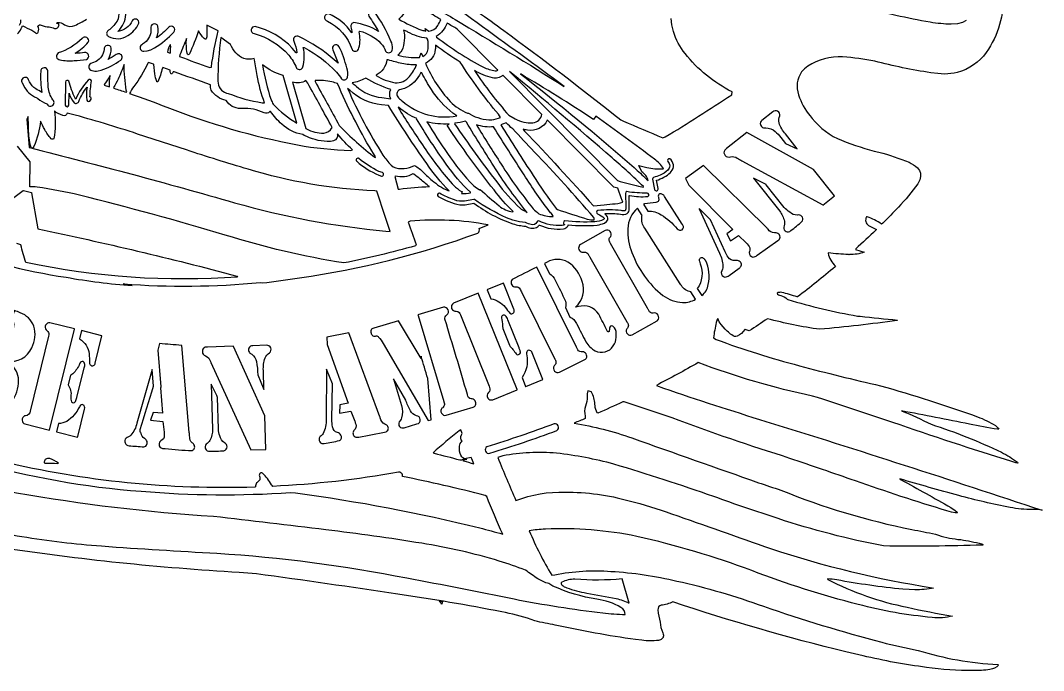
# Model space of a CAD drawing. Extents: x 1.2 to 67.4, y 0.4 to 30.3.
# Drawn here: x 49.58 to 67.42, y 0.87 to 12.2 of the extents above; entities that cross this region are included whole.
import ezdxf

# ---------------------------------------------------------------- set-up
doc = ezdxf.new("R2010")
doc.units = 0
doc.linetypes.add('0', pattern=[0])
doc.layers.add('1', color=7, linetype='0')

msp = doc.modelspace()

# ---------------------------------------------------------------- linework, layer by layer
at = {"layer": '1'}
for points in [[(56.020615, 13.267887, 0.143339), (56.31834, 12.707104), (56.344276, 12.68396), (56.383636, 12.679565), (56.380417, 12.655045, 0.041734), (56.478691, 12.593643, -0.024668), (57.160931, 12.218569, -0.006126), (59.064205, 11.0496, 0.001651)], [(56.637794, 12.373962, -0.003372), (56.352249, 12.522232, -0.10381), (56.228996, 12.271545), (56.204536, 12.246368), (56.177414, 12.223969, 0.038852), (56.583439, 12.032459, 0.03287), (56.651047, 12.018066), (56.641571, 12.062698), (56.701401, 12.016312, 0.245409), (56.857323, 12.113464, 0.057793), (56.912727, 12.219087, 0.006558)], [(51.288139, 12.011154), (51.287243, 12.014923, 0.185961), (51.422668, 12.305395, 0.056431), (51.416145, 12.345322), (51.296745, 12.315536, -0.200791), (51.241928, 12.156141, -0.080468), (51.101162, 12.016617, 0.459782), (51.11673, 11.923004, 0.274238), (51.45533, 11.939084, 0.160563), (51.647987, 12.15239, 0.858096), (51.531425, 12.193405, -0.241081)], [(55.363014, 11.993042), (55.362328, 11.986908, 0.137904), (54.959854, 12.31697, 0.99712), (54.934273, 12.192673, -0.202126), (55.363758, 11.698425, 0.607392), (55.47509, 11.700516), (55.485519, 11.723083, 0.115784), (55.488358, 12.003128), (55.500519, 12.016693, -0.134606), (55.86879, 11.803158, -0.087209), (55.950195, 11.665496, 0.748785), (56.066971, 11.705002, 0.125513), (56.043114, 11.842743, 0.052659), (55.75563, 12.354614, 0.908862), (55.657806, 12.277679, -0.02264), (55.825401, 12.008102, 0.110417), (55.39827, 12.165284, 0.452101), (55.34404, 12.088669, -0.01811)], [(52.260399, 12.000015, 0.924084), (52.169304, 12.085068, -0.042964), (51.957935, 11.896393, 0.146175), (51.97858, 12.102036, 0.994827), (51.85989, 12.057693, -0.247557), (51.746288, 11.813896, 0.004054), (51.682087, 11.763634, 0.615545), (51.732361, 11.663986), (51.793751, 11.671616), (51.857563, 11.692566), (51.922096, 11.723923, 0.069527)], [(57.904839, 11.338593), (57.899818, 11.344055), (57.203537, 12.046768), (57.196823, 12.052139, 0.001989), (57.022095, 12.155365, -0.166355), (56.832016, 11.925003), (56.835419, 11.913376, 0.045118), (57.653103, 11.389124, 0.07195), (57.861202, 11.322524, 0.182781), (57.90361, 11.334892)], [(52.364861, 11.603226), (52.358154, 11.573071, 0.002938), (52.882866, 11.380646), (52.911961, 11.386581, -0.026166), (53.029373, 12.020325), (52.835117, 12.117249), (52.835117, 11.952179, -0.136952), (52.823086, 11.881653), (52.813339, 11.876526), (52.801563, 11.878662), (52.788292, 11.88678, -0.063957), (52.688675, 12.018677, -0.030134), (52.529869, 11.621628), (52.516937, 11.606186), (52.506256, 11.603531), (52.49762, 11.611786), (52.490822, 11.629089, -0.062018), (52.478348, 11.890382, -0.001409)], [(54.437752, 11.920625, 0.744521), (54.348537, 11.839737, -0.063385), (54.401917, 11.63681), (54.387955, 11.63858), (54.322289, 11.719223, 0.145253), (53.674702, 12.095977, 0.944799), (53.65596, 11.972504, -0.150425), (54.259804, 11.598962, -0.070099), (54.39571, 11.372313, 0.638107), (54.507294, 11.393509, 0.128923), (54.512718, 11.729843), (54.531181, 11.730453, -0.08162), (55.094639, 11.299346, -0.032874), (55.180405, 11.18364, 0.580901), (55.284943, 11.213058, 0.106641), (55.274277, 11.373886, 0.0501), (55.136223, 11.75064, 0.891083), (55.027626, 11.69043, -0.026013), (55.121254, 11.45462), (55.055176, 11.517273, 0.065126)], [(56.160255, 11.599319, 0.095289), (56.540947, 11.557648), (56.571411, 11.635117), (56.595528, 11.573853), (56.596603, 11.57274, 0.299555), (56.689342, 11.705218, 0.093425), (56.680702, 11.877487), (56.668381, 11.891785, -0.104422), (56.338055, 11.999996, -0.006526), (56.28112, 12.029266), (56.26207, 12.032349, -0.165408), (56.230797, 11.679426, -0.100513)], [(50.543987, 11.627777), (50.53994, 11.634109, 0.084), (50.76733, 11.823167, 0.938925), (50.658604, 11.886307, -0.120793), (50.242901, 11.634796, 0.733683), (50.270626, 11.516617, 0.073824), (50.521183, 11.501495, 0.0339), (50.734459, 11.522458, 0.88566), (50.703339, 11.642609, -0.017236)], [(52.194756, 11.634186), (52.197186, 11.64093, 0.033578), (52.202381, 11.775894), (52.198746, 11.782135), (52.193039, 11.778015, 0.06836), (52.147167, 11.652069)], [(53.711494, 11.243394, -0.009994), (53.664421, 11.512895), (53.655895, 11.537856, -0.314911), (53.336884, 11.640028, -0.076875), (53.24297, 11.785156), (53.079098, 11.906052, 0.03928), (53.026672, 11.146317), (53.030746, 11.106979, 0.345233), (53.206974, 10.930038, 0.055318), (53.796535, 10.767426), (53.840328, 10.763748, -0.04376)], [(56.814896, 11.696884, -0.284313), (56.643227, 11.456604, 0.08642), (57.076565, 10.787909, 0.094877), (57.378693, 10.585541, -0.181085), (57.403122, 10.576996), (57.41906, 10.571518), (57.421692, 10.567108, 0.13388), (57.799278, 10.470237, 0.087111), (57.951782, 10.511551), (57.916321, 10.565642, -0.031163), (57.248756, 11.474152, -0.017126), (56.81826, 11.770432, -0.034958)], [(51.334221, 11.511229, 1.009379), (51.254196, 11.607712, -0.027459), (51.115253, 11.524246, 0.149155), (51.168236, 11.71972, 0.947589), (51.044384, 11.69725, -0.2448), (50.901337, 11.48851), (50.842869, 11.461258), (50.813427, 11.451197, 0.761585), (50.828857, 11.329162, 0.1283), (50.939209, 11.324707), (50.992062, 11.336578, 0.073712)], [(51.286022, 11.178543, -0.027147), (51.20908, 11.033249), (51.213421, 11.019272, -0.003916), (51.427921, 10.949738), (51.436272, 10.95491), (51.428982, 10.985809, -0.036947), (51.391731, 11.436279, -0.021506)], [(51.487106, 10.929962, -0.014267), (52.137112, 10.688583, 0.045281), (54.411659, 10.031981, 0.032849), (55.342453, 9.932236), (55.373627, 9.946716, -0.047817), (55.1119, 10.22496), (55.109413, 10.217484, -0.41034), (55.041538, 10.105652, -0.121981), (54.932396, 10.090866, -0.103886), (54.527138, 10.1987), (54.505402, 10.21344, -0.158363), (54.140881, 10.394669, -0.056469), (53.945213, 10.613342), (53.93211, 10.612076, -0.343641), (53.831734, 10.590698, 0.031744), (53.647453, 10.65535, 0.073279), (53.447533, 10.66687), (53.420448, 10.667035, -0.25961), (53.17009, 10.807083, -0.1917), (52.909206, 10.985239, -0.108726), (52.895035, 11.080704, -0.00157), (52.266541, 11.306536), (52.244621, 11.307602, -0.26365), (52.209995, 11.267715, -0.207843), (52.194439, 11.311508), (52.191681, 11.333832), (52.065666, 11.379883), (52.060024, 11.370682, -0.039119), (51.977077, 11.133254, -0.434736), (51.959591, 11.136673, -0.081618), (51.928619, 11.274063), (51.906658, 11.43251), (51.901379, 11.439987), (51.815945, 11.471237), (51.806946, 11.457901, -0.051671), (51.558884, 11.047895, 0.021867)], [(54.161453, 11.242157, -0.09328), (53.805023, 11.427109, 0.044588), (53.952141, 10.820553, 0.02568), (53.988277, 10.744003, 0.072527), (54.404289, 10.40892)], [(56.233276, 11.452377, -0.023974), (55.996529, 11.515137), (55.971748, 11.517136, -0.242276), (55.784355, 11.246796), (55.7854, 11.239746, 0.08905), (56.114628, 11.116667, 0.253354), (56.367661, 11.22731, 0.076144), (56.487717, 11.425903, -0.061057)], [(49.886997, 10.84053, 0.071534), (50.043686, 10.747348), (50.049419, 10.741958, 1.259442), (50.146458, 10.820831, -0.127348), (50.070076, 11.040131, -0.030568), (50.061825, 11.321045, 0.953657), (49.937141, 11.314392, 0.049401), (49.957756, 10.943741, 0.049572), (49.849674, 11.008332, -0.150572), (49.743889, 11.133194), (49.725914, 11.168518, 1.138671), (49.614372, 11.112091), (49.635197, 11.071487, 0.185916), (49.867912, 10.854619, -0.018697)], [(51.148403, 11.241226), (51.147747, 11.240524, -0.012432), (51.050941, 11.092926), (51.041122, 11.072647), (51.137119, 11.043167, -0.03879)], [(56.191399, 10.994446, 0.51452), (56.175236, 10.854649, 0.09185), (56.242439, 10.796967, 0.235), (57.189613, 10.540115), (57.122795, 10.585297, -0.083061), (56.747303, 10.999743, -0.037225), (56.582558, 11.287979), (56.562279, 11.293839, -0.181925), (56.276066, 11.013814, -0.05699)], [(57.995537, 11.247452), (57.993614, 11.246628, -0.266654), (57.810509, 11.203079, -0.076907), (57.498123, 11.327454, 0.034937), (58.099564, 10.54805), (58.207657, 10.489349, 0.139681), (58.517529, 10.415597, 0.309363), (58.672157, 10.564545)], [(60.359985, 9.31308), (60.443993, 9.294907), (60.442947, 9.30484, 0.017333), (59.899639, 9.804735, 0.007726), (58.109913, 11.309616), (59.993401, 9.408646, 0.012695)], [(59.574295, 10.475464), (59.572418, 10.476517, 0.011997), (58.300709, 11.269788, -0.013947), (60.280228, 9.638517, -0.007045), (60.498062, 9.434372), (60.526314, 9.413467, 0.193902), (60.414658, 9.563263), (60.364319, 9.671722), (60.364471, 9.67189), (60.505135, 9.639603, 0.078024), (60.784546, 9.617044), (60.793732, 9.620926, 0.097474), (60.633598, 9.783707, 0.009896), (59.611267, 10.531615)], [(50.794945, 10.869431, -0.021045), (50.822201, 11.15094, 0.63157), (50.767132, 11.16391, 0.092766), (50.548874, 10.827484), (50.537918, 10.844574, -0.046253), (50.428326, 11.145678, 0.73981), (50.371181, 11.128174), (50.366756, 10.72554, 0.913417), (50.429012, 10.725128), (50.431473, 10.932663, 0.097657), (50.519955, 10.76653, 0.499879), (50.602341, 10.790665, -0.083994), (50.745438, 11.041245, 0.076249), (50.739552, 10.809658, 0.65581), (50.808285, 10.813555, 0.563271)], [(54.592838, 11.108019), (54.56115, 11.154205, -0.221512), (54.324863, 11.128235), (54.560852, 10.318558), (54.570175, 10.30986, 0.12448), (54.869873, 10.236209, 0.236308), (55.018543, 10.333134, 0.003174)], [(55.014168, 11.129486, 0.066954), (54.718811, 11.156647), (54.719231, 11.138048, -0.002914), (55.140335, 10.370956, 0.042927), (55.770676, 9.811646), (55.764992, 9.838303), (55.70755, 9.92778, -0.032689), (55.110527, 11.101501, 0.024158)], [(56.038422, 11.00032, -0.069244), (55.603752, 11.196198), (55.593071, 11.192886, -0.080722), (55.365097, 11.112747, -0.05796), (55.433403, 11.05558, 0.156464), (55.880981, 10.857635), (56.037758, 10.837738, -0.218698)], [(56.758911, 9.414185, 0.07524), (57.033371, 9.237717), (57.058083, 9.230011, -0.040321), (56.666016, 9.70737, -0.017721), (56.000969, 10.716586), (55.879364, 10.731705, -0.169909), (55.325695, 10.985909), (55.307137, 11.000406), (55.287956, 11.014069), (55.289948, 11.007537, 0.037833), (55.902843, 9.854968, 0.033468), (56.043716, 9.680481), (56.082771, 9.648041, 0.228349), (56.453148, 9.674728, -0.090542), (56.609123, 9.550008, 0.012972)], [(49.698353, 10.482224), (49.697781, 10.479691), (49.738758, 9.985336), (49.740726, 9.984328, -0.009544), (53.315113, 9.023775, 0.044774), (55.954231, 8.528106), (56.027702, 8.523848, -0.002302), (55.795197, 9.223561), (55.760429, 9.230484, -0.063788), (53.552624, 9.609279, -0.010131), (52.478256, 9.944366), (51.624748, 10.221954, 0.01401), (50.467522, 10.570541), (50.398483, 10.584747, -0.465758), (50.321796, 10.546524, -0.110633), (50.175385, 10.625366, -0.077208), (50.167995, 10.142667, -0.529897), (50.121601, 10.140656, -0.085348), (50.006565, 10.302277, -0.016448), (49.932106, 10.446762, -0.09147), (49.81583, 10.003815), (49.805336, 9.98732, -0.723713), (49.771099, 9.988373), (49.764317, 10.002686, -0.062797), (49.726768, 10.308666, -0.010022), (49.721199, 10.527909)], [(56.590004, 10.033249, 0.033072), (57.107883, 9.355124, 0.041143), (57.233582, 9.24321), (57.272568, 9.222244), (57.282349, 9.218811), (57.272514, 9.182724, 0.064303), (57.431389, 9.197128), (57.431297, 9.206223), (57.368248, 9.26268, -0.043616), (56.957687, 9.763857, -0.019594), (56.489937, 10.488098), (56.494347, 10.490692, -0.075746), (56.180832, 10.684906), (56.166374, 10.688171, 0.011976)], [(62.483421, 10.427231, 0.59152), (62.575634, 10.329429, -0.20586), (62.736805, 10.267574, -0.062392), (62.837982, 10.160141), (62.921227, 10.055649), (62.922569, 10.054733), (63.125404, 9.962875), (62.918648, 10.222412, -0.100087), (62.807995, 10.417118, -0.150442), (62.818447, 10.539132, 0.71247), (62.696442, 10.609467), (62.506645, 10.45813, 0.105934)], [(57.026245, 9.88385, 0.046269), (57.487175, 9.318588, 0.056419), (57.586487, 9.249786), (57.596977, 9.254292, 0.00024), (57.927685, 8.967381, 0.117918), (58.164314, 8.86441), (58.17112, 8.871658, -0.034448), (57.838837, 9.246155, -0.019431), (57.019714, 10.37378), (57.056633, 10.398682), (57.054497, 10.398743, -0.076056), (56.668991, 10.432358, 0.015395)], [(57.887444, 9.385802, 0.044753), (58.300522, 8.92228, 0.042013), (58.348854, 8.890961), (58.356705, 8.893524, -0.023124), (58.416, 8.855834, -0.03227), (57.867523, 9.613346, -0.009469), (57.359512, 10.427201), (57.342072, 10.445114, -0.030745), (57.156998, 10.408722), (57.151474, 10.40219, 0.016304)], [(57.964363, 9.695328, 0.03239), (58.524052, 8.919787, 0.038999), (58.620239, 8.833038, 0.10815), (58.868454, 8.78215, 0.150905), (58.824005, 8.849839, -0.02308), (58.363586, 9.511248, -0.005011), (57.83078, 10.3479, -0.115199), (57.531357, 10.384261, 0.007984)], [(58.520065, 9.500319, 0.023574), (58.924492, 8.924239), (58.945286, 8.906295, 0.005933), (59.465302, 8.737314, 0.094519), (59.586792, 8.727982, 0.093821), (59.578987, 8.768234, 0.013209), (58.541367, 9.911571, 0.002082), (58.164215, 10.310394, -0.022508), (58.050522, 10.418213), (57.987923, 10.391205), (57.958263, 10.379592, 0.0057)], [(59.905754, 9.003098, 0.06246), (60.084808, 9.032608, 0.02101), (60.063583, 9.094711), (59.99633, 9.277802), (59.927391, 9.297714), (58.777771, 10.457932), (58.767166, 10.46463, -0.340296), (58.420288, 10.29152, -0.034477), (58.34623, 10.304871), (58.367348, 10.278532, -0.009835), (59.573044, 8.968214), (59.758949, 8.987976)], [(61.861549, 9.938248, 0.413682), (61.870232, 9.849534, 0.357435), (61.959846, 9.825517, -0.221611), (62.078255, 9.801224, 0.008194), (62.160385, 9.755539), (63.567528, 8.98526), (63.571579, 8.983719), (63.775795, 9.146515), (63.409782, 9.605911), (62.248276, 10.246475), (62.243362, 10.24852), (61.890701, 9.96756, 0.043717)], [(55.485489, 9.795256, 0.927927), (55.445618, 9.747345, 0.077439), (55.829964, 9.504868), (55.875687, 9.489686, 0.99557), (55.892601, 9.54985), (55.832848, 9.570892, -0.068824)], [(60.868347, 9.741699, -0.459788), (60.86797, 9.593896, -0.120537), (60.734261, 9.506779, -0.033818), (60.618782, 9.46376, 0.307993), (60.603043, 9.432343), (60.638123, 9.255219, 0.981389), (60.698883, 9.269836), (60.670174, 9.414795, 0.111594), (60.916107, 9.551524), (60.928936, 9.566604, 0.439133), (60.902256, 9.79047, 0.724548)], [(61.174713, 9.44751), (61.23243, 9.32753), (62.001099, 8.558273), (62.000496, 8.556931), (61.896568, 8.482544), (61.962433, 8.35675), (61.963585, 8.357239), (62.097565, 8.45314), (62.098785, 8.452591), (62.234848, 8.32225, -0.122646), (62.297127, 8.239716, -0.110655), (62.285927, 8.156082, 0.345631), (62.351814, 8.075058, 0.172588), (62.423988, 8.107269), (62.78524, 8.366013, 0.633662), (62.786339, 8.487134, 0.195344), (62.729965, 8.497622, -0.255331), (62.614719, 8.561481, -0.002765), (62.59819, 8.578598), (61.490463, 9.673477)], [(56.552979, 9.43309, 0.014382), (56.44223, 9.520615), (56.425316, 9.525787, -0.205041), (56.119003, 9.488342), (56.108208, 9.482712), (56.167046, 9.261063), (56.193123, 9.260986, -0.033393), (56.7145, 9.305069, -0.012628)], [(63.20977, 8.700424), (63.215858, 8.709507, 0.616597), (63.127502, 8.809418, -0.202198), (62.993446, 8.85684, -0.051912), (62.897896, 8.942978), (62.583626, 9.337448), (62.581688, 9.338928), (62.360825, 9.454163), (62.361702, 9.452469), (62.818153, 8.879517, -0.091068), (62.90136, 8.703583, -0.125572), (62.889244, 8.59697, 0.705054), (63.011448, 8.537165, 0.020066)], [(60.044197, 8.82605, 0.16686), (60.162598, 8.833849, 0.26846), (60.19677, 8.918445, 0.024514), (60.197144, 8.951126), (60.193748, 9.147568), (60.199982, 9.148727, 0.062636), (60.521534, 9.133134, 0.811559), (60.507439, 9.192642, -0.04837), (60.156754, 9.217317, 0.372966), (60.130539, 9.185837), (60.134621, 8.950806, -0.08724), (60.127708, 8.88539, -0.099326), (60.056007, 8.887544, 0.061444), (59.648811, 8.887149, 0.685064), (59.645134, 8.828903, -0.111383), (59.757896, 8.755212, -0.501845), (59.748001, 8.730484, -0.104001), (59.593605, 8.692764, -0.044332), (59.070892, 8.707506, 0.693279), (59.068771, 8.642776), (59.066803, 8.640549), (59.051292, 8.633865), (59.027641, 8.628632, -0.138299), (58.619942, 8.708017, 0.383107), (58.584778, 8.683975, -0.378913), (58.488785, 8.642868, -0.031312), (58.389183, 8.677689), (58.281036, 8.691467), (58.168869, 8.720947), (58.055946, 8.762329, -0.048294), (57.497871, 9.078766, 0.091953), (57.486137, 9.077774), (57.324783, 9.050888, -0.117567), (57.151024, 9.072281, -0.040104), (56.888847, 9.189572, 0.811864), (56.867157, 9.13237, 0.087391), (57.242939, 8.988419, 0.055319), (57.333923, 8.989044), (57.486916, 9.014542, 0.073471), (58.168541, 8.655258, 0.04834), (58.386627, 8.613189, 0.225833), (58.581406, 8.59341, 0.115077), (58.626617, 8.632065), (58.634102, 8.634399, 0.137508), (59.047611, 8.568706, 0.176029), (59.127537, 8.616825, 0.098261), (59.133202, 8.638351, 0.047514), (59.636814, 8.634183, 0.053669), (59.763023, 8.668396), (59.800957, 8.694534), (59.821083, 8.728241, 0.308353), (59.782509, 8.819366), (59.770416, 8.82933), (59.78083, 8.835526, -0.041808)], [(61.119492, 8.650955), (60.811493, 9.134262, 0.336659), (60.726368, 9.177707, 0.391852), (60.703545, 9.121948, -0.142601), (60.708176, 9.058121, -0.260396), (60.662361, 9.030701, 0.013932), (60.463707, 9.002823), (60.444183, 8.996368), (60.522141, 8.874268, -0.177741), (60.751076, 8.814158, -0.086275), (61.031971, 8.57049, 0.299482), (61.117256, 8.551528, 0.420413), (61.129448, 8.632334, 0.039015)], [(61.270744, 7.469467, -0.23321), (61.104969, 7.580491, -0.018483), (61.08564, 7.608978), (60.46566, 8.581818, -0.196907), (60.414978, 8.780159), (60.418037, 8.789791), (60.421776, 8.799179), (60.339485, 8.92807, 0.215559), (60.172451, 8.570247, 0.114914), (60.241772, 8.157943, 0.138636), (60.782513, 7.407348, 0.136988), (61.126637, 7.2836, 0.128243), (61.353554, 7.339752)], [(62.128975, 7.898148, 0.537829), (62.114899, 8.002933, 0.227145), (62.045883, 8.015902, -0.311606), (61.918365, 8.07753, -0.045793), (61.867508, 8.169495), (61.61515, 8.727173), (61.413963, 8.922424), (61.41468, 8.919693), (61.767494, 8.142227, -0.108167), (61.829193, 7.920868, -0.104566), (61.796516, 7.808411, 0.379282), (61.865112, 7.727936, 0.163415), (61.93573, 7.757828), (62.113998, 7.885544), (62.121613, 7.891586)], [(60.248055, 6.718491), (60.680214, 6.965394), (60.689346, 6.972702, 0.764776), (60.613228, 7.098755, -0.356214), (60.53867, 7.144682, -0.013836), (60.514671, 7.185776), (59.86985, 8.314743), (59.864693, 8.323945, -0.419187), (59.873413, 8.436858, 0.700776), (59.777634, 8.542297), (59.345467, 8.29538, 0.571452), (59.355412, 8.168756, 0.208116), (59.412445, 8.162018, -0.355873), (59.487007, 8.116094, -0.013754), (59.511009, 8.075012), (60.155838, 6.946045), (60.160988, 6.936843, -0.41927), (60.152283, 6.823929, 0.701028)], [(59.97049, 6.745316, 0.270071), (59.911354, 6.86879, 0.625973), (59.85302, 6.836136, -0.064782), (59.843872, 6.780197, -0.589218), (59.8134, 6.787964, 0.003215), (59.66357, 7.080973, 0.339241), (59.307976, 7.211792), (59.262939, 7.201004), (59.260826, 7.205246, 0.306398), (59.3773, 7.651011, 0.175661), (59.126476, 7.988705, 0.2541), (58.76545, 7.988733, 0.020266), (58.721428, 7.966949), (58.80307, 7.793457), (58.806152, 7.789764, -0.159005), (58.905602, 7.673127, -0.011651), (59.083038, 7.307092, -0.16239), (59.083572, 7.197388), (59.162796, 7.029007, -0.203438), (59.275661, 6.92022), (59.284737, 6.904604, 0.009897), (59.440235, 6.598763, 0.110652), (59.59922, 6.440346, 0.374302), (59.918385, 6.526497, 0.144943), (59.967796, 6.676348, 0.038055)], [(61.489792, 8.054244, 0.763608), (61.417877, 8.004608), (61.423607, 7.9817), (61.430054, 7.958983, -0.259158), (61.382294, 7.527023), (61.46035, 7.404785, 0.186657), (61.572041, 7.596922, 0.178894), (61.523903, 8.020263, 0.085755)], [(59.454132, 6.32872, 0.559057), (59.359642, 6.423784, -0.330506), (59.287102, 6.482657, -0.012908), (59.276749, 6.503525), (58.590248, 7.890945), (58.584736, 7.900577, 0.004233), (58.157768, 7.686998, 0.59076), (58.198021, 7.557434, -0.209434), (58.278046, 7.539642, -0.059568), (58.316948, 7.472656), (58.897728, 6.298813), (58.90197, 6.290024, -0.418138), (58.886703, 6.178101, 0.737886), (58.980995, 6.069489), (59.422997, 6.288315, 0.191281)], [(58.19104, 7.146225, 0.059295), (58.184944, 7.166428), (58.002121, 7.62146), (57.723328, 7.509445), (57.722137, 7.507935), (57.785721, 7.34729, -0.196417), (58.032093, 7.201216, 0.003299), (58.121593, 7.092554, 0.638047)], [(57.76178, 5.799789, -0.36301), (57.740822, 5.71347, 0.831671), (57.819389, 5.589828), (58.241737, 5.759552), (58.239647, 5.767181), (57.565155, 7.445892), (57.131966, 7.271636, 0.804294), (57.181168, 7.131331, -0.370141), (57.253448, 7.066711), (57.75322, 5.822983)], [(49.344868, 6.263382, 0.348276), (49.781033, 6.493618, 0.194687), (49.817028, 6.873768, 0.221041), (49.581234, 7.103281, 0.024412), (49.478832, 7.143372), (49.427486, 6.999069, -0.239771), (49.463985, 6.86705, -0.063401), (49.415081, 6.708008, -0.030369), (49.314518, 6.45603, -0.219018), (49.212749, 6.39534), (49.157207, 6.239227), (49.156979, 6.235718, -0.239898), (49.182701, 6.094879, -0.04212), (49.150501, 5.989914), (49.044849, 5.70343, -0.219902), (48.94561, 5.582672), (48.921638, 5.57695), (48.870266, 5.432526, 0.104653), (49.127518, 5.372071, 0.267522), (49.459507, 5.591971, 0.153551), (49.548252, 5.970775, 0.218761), (49.364998, 6.244247), (49.343212, 6.258881)], [(57.515518, 5.494293, 0.55882), (57.438423, 5.603971, -0.330398), (57.376888, 5.674239), (57.374535, 5.681638, 0.003613), (56.983082, 6.991211, -0.299993), (57.017189, 7.068543, 0.772262), (56.957466, 7.200333), (56.513123, 7.067841), (56.514633, 7.059128), (56.962044, 5.558792), (56.964745, 5.549423, -0.418061), (56.930779, 5.44168, 0.738684), (57.005386, 5.31871), (57.478012, 5.459747, 0.190584)], [(56.692215, 5.22673), (56.69339, 5.225677), (56.74157, 5.240067), (56.686287, 5.957535), (56.68531, 5.959867, 0.003187), (56.566376, 6.347776), (56.570198, 6.306717), (56.566994, 6.305786), (56.173515, 6.966599), (55.741379, 6.837708, 0.481656), (55.695435, 6.750778, 0.494383), (55.78434, 6.703176, -0.277176), (55.826462, 6.682312, -0.059062), (55.907066, 6.568771)], [(58.27951, 6.484009), (58.276176, 6.491623), (58.078781, 6.983032, 0.133387), (58.032951, 7.059127, 0.641195), (57.970428, 7.012375), (57.972416, 6.988022, -0.050718), (57.989769, 6.831802), (58.106155, 6.537781, -0.025487), (58.224846, 6.386299, 0.82069), (58.296333, 6.434052, 0.056356)], [(49.662979, 5.165939), (50.089813, 5.060211), (50.526371, 6.818268), (50.526394, 6.82399), (50.096577, 6.930357, 0.66357), (50.030251, 6.80751, -0.189403), (50.080585, 6.744247, -0.077352), (50.074497, 6.694733), (49.751934, 5.392029, -0.387964), (49.67149, 5.308703), (49.657146, 5.305893, 0.656736)], [(50.789227, 6.235687, 1.046959), (50.887325, 6.226563), (51.005882, 6.705215), (50.649044, 6.79361), (50.613567, 6.650757, -0.238998), (50.779858, 6.387681, -0.050647)], [(55.428978, 5.161942, -0.333134), (55.397408, 5.055174, 0.435099), (55.415894, 4.939638, 0.148521), (55.482574, 4.937685, 0.009432), (55.959953, 5.030399, 0.501995), (55.980732, 5.131702, 0.193276), (55.933907, 5.164444, -0.252541), (55.857185, 5.270789, -0.002694), (55.849472, 5.293182), (55.307976, 6.753342), (54.926521, 6.682022), (54.92627, 6.680557), (54.927925, 6.549072), (55.298592, 5.530029), (55.299248, 5.526108), (55.152496, 5.498627), (55.151588, 5.498047), (55.147141, 5.355576), (55.147339, 5.354324), (55.34317, 5.39093), (55.412102, 5.213623, -0.02096)], [(52.090965, 4.965591, -0.327984), (52.030746, 4.872163, 0.413401), (52.017864, 4.758728, 0.172099), (52.104656, 4.735931, 0.011128), (52.570179, 4.701127, 0.485456), (52.615547, 4.791757, 0.209663), (52.574989, 4.839706, -0.23154), (52.534222, 4.93898, 0.007267), (52.528141, 5.018768), (52.395622, 6.532379), (52.391785, 6.535263, 0.000554), (52.008354, 6.56685), (51.978718, 6.453186), (52.029839, 5.811859, -0.072714), (52.027195, 5.793655), (52.062885, 5.354645), (52.061653, 5.353699), (51.895485, 5.367325), (51.852951, 5.229721), (52.067429, 5.211853), (52.068909, 5.211136), (52.088413, 5.022446, -0.022879)], [(53.29583, 6.519501), (53.293369, 6.521118), (52.842091, 6.507721), (52.831738, 6.506881, 0.50732), (52.756416, 6.426819, 0.362495), (52.808281, 6.355026, -0.244013), (52.900902, 6.246155), (52.905628, 6.235397), (53.597557, 4.713242), (53.599396, 4.712357), (53.8587, 4.720001), (53.859673, 4.720825), (53.842388, 5.307617)], [(53.926563, 6.406861, 0.751039), (53.870354, 6.538101), (53.633511, 6.531115, 0.639902), (53.576595, 6.411769, 0.146263), (53.615543, 6.381164, -0.195167), (53.69754, 6.254059, -0.047252), (53.719395, 6.020905), (53.828369, 5.766647), (53.828835, 5.766983), (53.819126, 6.096741, -0.096149), (53.847649, 6.318233, -0.150007)], [(58.389969, 5.82077), (58.391243, 5.819611), (58.689369, 5.939407), (58.689995, 5.942383), (58.504402, 6.404449, 0.358686), (58.443317, 6.452157, 0.389408), (58.407738, 6.404892), (58.407936, 6.383249), (58.409039, 6.361633, -0.206358), (58.328575, 5.975876)], [(50.703999, 6.181366, 0.363472), (50.676983, 6.253271, 0.373402), (50.623318, 6.228973), (50.616211, 6.218322, -0.103809), (50.499546, 6.041489), (50.482964, 6.030075), (50.456085, 6.016571), (50.414368, 5.848572, -0.212528), (50.461414, 5.645158, 0.117866), (50.474693, 5.551937, 0.531825), (50.542221, 5.55661, 0.091793), (50.566895, 5.626923), (50.69569, 6.146393, 0.02574)], [(51.613544, 5.181305, -0.134461), (51.507263, 4.969588, -0.096428), (51.425026, 4.917862, 0.680486), (51.478477, 4.787775, 0.007695), (51.735397, 4.767015, 0.548277), (51.782291, 4.878027, 0.15977), (51.744686, 4.912889, -0.222646), (51.687424, 5.003312, -0.295198), (51.672626, 5.069592, 0.002006), (51.903744, 5.822707), (51.880272, 6.116196)], [(54.810402, 4.947661), (54.802834, 4.940244, 0.703638), (54.87896, 4.825394, 0.013724), (55.14642, 4.877808, 0.46188), (55.170284, 4.971725, 0.239534), (55.111176, 5.016403, -0.297215), (55.023384, 5.117844, -0.056328), (55.014496, 5.242996), (55.021492, 5.868927), (54.921013, 6.120117), (54.912201, 5.248489, -0.130859), (54.860493, 4.997274, -0.094952)], [(56.272575, 5.100311), (56.496063, 5.166915, 0.865915), (56.48539, 5.310455, -0.193692), (56.384548, 5.39647, -0.086155), (56.303596, 5.583542), (56.087372, 5.952667), (56.226303, 5.486877, -0.129928), (56.228683, 5.270727, -0.098222), (56.185287, 5.201982, 0.683032)], [(53.018932, 5.630188), (53.007088, 5.661743), (52.910889, 5.859207), (52.910248, 5.859207), (52.9333, 5.077301, -0.108966), (52.886646, 4.876465, -0.108612), (52.822369, 4.813811, 0.717205), (52.881947, 4.691085, 0.014653), (53.132076, 4.699267, 0.719663), (53.139778, 4.838501, -0.203928), (53.058716, 4.960016, -0.052655), (53.035179, 5.079697)], [(50.580772, 4.938599), (50.58255, 4.944885), (50.701221, 5.423767, 0.393993), (50.674629, 5.501242, 0.375305), (50.621227, 5.478516), (50.612694, 5.466583, -0.134322), (50.390373, 5.211671, -0.119093), (50.246315, 5.171814), (50.211136, 5.030151)], [(57.363976, 4.547501), (57.364769, 4.546707), (57.295479, 4.527786), (57.30761, 4.522812, -0.005081), (57.484871, 4.471985, 0.057853), (57.439804, 4.583024, 0.006199), (57.321632, 4.556915, -0.225814), (57.25135, 4.648679, -0.170147), (57.251152, 4.823196), (57.268326, 4.849716), (57.286324, 4.868011, -0.356806), (57.27356, 4.975815), (57.280571, 4.989639), (57.283478, 5.000381), (57.259018, 5.06514), (57.228798, 5.044739, 0.017317), (56.778503, 4.664948), (56.796341, 4.654447, -0.006628), (57.243034, 4.540494), (57.259758, 4.538742, -0.013335), (57.322502, 4.556519, 0.093802)], [(58.886009, 5.166901, -0.014729), (57.715843, 4.769501, 0.872604), (57.76606, 4.656312, 0.01732), (58.934181, 5.052826, 0.870399)], [(57.928307, 2.77597, 0.034543), (56.578751, 3.085359, 0.011114), (54.908741, 3.319718, 0.003081), (52.949131, 3.552872, -0.027765), (49.514561, 3.961275, -0.027427), (48.170769, 4.293929, -0.033093), (47.740437, 4.469086, 0.176801), (47.540314, 4.292007, 0.255167), (47.569172, 4.040207, 0.124129), (47.952583, 3.706234, 0.043405), (48.299252, 3.550799, 0.052951), (49.611366, 3.204801, 0.023789), (50.999264, 3.038878, 0.00524), (53.009033, 2.913025, -0.032471), (56.320976, 2.481394, -0.004399), (58.188316, 2.114924, 0.019127), (59.735729, 1.871788, 0.010298), (60.124374, 1.841248, 0.303786), (60.051933, 1.966995, 0.104742), (59.631851, 2.110138, -0.067071), (58.86573, 2.340876, -0.028434), (58.795639, 2.38501, -0.094289), (58.603958, 2.467773, -0.02687), (58.388084, 2.618287, 0.013346)], [(50.232189, 4.479247), (50.24577, 4.480728, 0.118252), (50.094185, 4.561859), (50.069134, 4.563842, 0.494204), (49.999805, 4.490265), (50.017094, 4.48251, 0.002414)], [(59.45417, 2.216493, -0.006904), (59.970005, 2.123169, -0.043824), (60.196594, 2.044327), (60.072845, 2.464111, -0.042435), (59.248371, 2.46054, 0.112934), (59.021194, 2.406983, 0.551504), (59.025345, 2.35602, 0.114316), (59.106895, 2.310516, 0.041889)], [(56.88353, 2.077805), (56.887482, 2.079407), (56.931679, 2.070221), (56.938927, 2.068222), (56.927475, 2.026642, 0.056516)]]:
    msp.add_lwpolyline(points, format="xyb", close=True, dxfattribs=at)
for points in [[(66.718735, 12.666016, -0.161922), (66.418938, 11.642927, -0.168389), (65.913879, 11.295224, -0.063274), (65.692917, 11.268402), (65.573891, 11.274414), (65.45195, 11.288849, -0.022148), (64.474762, 11.490558, 0.037888), (63.915768, 11.565802, 0.155951), (63.310589, 11.403193, 0.051597), (63.199936, 11.307358, 0.240333), (63.14838, 10.905543, 0.103241), (63.350266, 10.539133), (63.386951, 10.494092, 0.133767), (63.897926, 10.112305, 0.038535), (64.548088, 9.904472, -0.037375), (65.074287, 9.728403, -0.065534), (65.217697, 9.63176), (65.25251, 9.586563), (65.272133, 9.536896), (65.275192, 9.482285), (65.26033, 9.422089), (65.226181, 9.355774, -0.039526), (64.886703, 8.946517, -0.010647), (64.61673, 8.665771), (64.591698, 8.651093, 0.070095), (64.343109, 8.777267), (64.332222, 8.776276, 0.426741), (64.36747, 8.629532, 0.062091), (64.504585, 8.558243), (64.494453, 8.545334, -0.009315), (64.144379, 8.21846), (64.138916, 8.209564), (64.292046, 8.163666, -0.105816), (64.036621, 8.122345), (64.030106, 8.116562), (64.029716, 8.116516), (64.018471, 8.122177), (64.017441, 8.122406, -0.031056), (63.665321, 8.149673), (63.661018, 8.143661, 0.145536), (63.789406, 7.919907), (63.78746, 7.907502, -0.013382), (63.12825, 7.381805), (63.12336, 7.381363, 0.015174), (62.855003, 7.461111, 0.138379), (62.771523, 7.448593, 0.285319), (62.836979, 7.406946, -0.125305), (62.948788, 7.342766), (62.961201, 7.33685, 0.032309), (64.176872, 7.047271), (64.223419, 7.043655, 0.006305), (64.870163, 6.977966), (64.864441, 6.972641, -0.014304), (63.515533, 6.817047, -0.032523), (62.604263, 7.002349, -0.010378), (62.286926, 6.789154, -0.025687), (62.215546, 6.812012), (62.211601, 6.810745, -0.11245), (62.079964, 6.695814, -0.133317), (62.027908, 6.691498, -0.085775), (61.870178, 6.82074), (61.800789, 6.902237, -0.079081), (61.737679, 7.00267, 0.093082), (61.713455, 6.934311, 0.024512), (61.663399, 6.670059), (61.709885, 6.641022, 0.026725), (63.16161, 6.182105, 0.010824), (64.577126, 5.834094, -0.016183), (66.268959, 5.291964, -0.043247), (66.577873, 5.138999, -0.089632), (66.636505, 5.07341), (66.616226, 5.072739, -0.012282), (66.125565, 5.165604, 0.0017), (64.943588, 5.394669, -0.020576), (65.457413, 5.16066, -0.034352), (66.686035, 4.672938, -0.042703), (66.961273, 4.49736), (66.970268, 4.483948), (66.935158, 4.490738), (66.866257, 4.509626, -0.007449), (64.790764, 5.193202, 0.003202), (63.392754, 5.653168, -0.039013), (61.399315, 6.237565, -0.012061), (60.668243, 5.838517), (60.790295, 5.790925, 0.007369), (62.577003, 5.212079, -0.005121), (67.393105, 3.66066, 0.091318), (67.221237, 3.674535, -0.054946), (66.83429, 3.711335, -0.020825), (65.940529, 3.918884, -0.005678), (64.910294, 4.208725), (64.917076, 4.202972), (64.934578, 4.191969, -0.006543), (65.800575, 3.710196, -0.021794), (65.904282, 3.636459), (65.915245, 3.623138), (65.909721, 3.615433), (65.875954, 3.61824), (65.815933, 3.631134), (65.732224, 3.65315, -0.011919), (64.1381, 4.17473, -0.000163), (62.996243, 4.566943, -0.012886), (60.941586, 5.271225, 0.002197), (60.105461, 5.55305), (60.081505, 5.550248, -0.009542), (59.646729, 5.355134), (59.639366, 5.360809, -0.132676), (59.600815, 5.482834), (59.596207, 5.512405, 0.100654), (59.540741, 5.723083), (59.53595, 5.727325), (59.475044, 5.744049), (59.472366, 5.742203, 0.090659), (59.464504, 5.644953, -0.100945), (59.431488, 5.476268, 0.139572), (59.427982, 5.304749, -0.028036), (59.429222, 5.261065, -0.002994), (59.235924, 5.181503, -0.041209), (60.241943, 4.923188, 0.000756), (62.448502, 4.14216, 0.003134), (62.838806, 4.013811, 0.048252), (65.122047, 3.326909, 0.006662), (65.535133, 3.246537), (65.571899, 3.234604), (65.585243, 3.226685, 0.052346), (65.973686, 3.14916, -0.029218), (66.338348, 3.074433), (66.35186, 3.068034), (66.364792, 3.060532), (66.351028, 3.055299, -0.013285), (64.629448, 3.039597, -0.033182), (62.792118, 3.516997, -0.010663), (61.670845, 3.900924, 0.011762), (59.928238, 4.464779, 0.03946), (58.930294, 4.656301, 0.06809), (57.990402, 4.60994), (57.906303, 4.579182, 0.004994), (58.22039, 3.832123, -0.097578), (59.078991, 3.978334, -0.067896), (60.19294, 3.827086, -0.023624), (60.933178, 3.600496, -0.000258), (62.660828, 2.993624, 0.041554), (65.478577, 2.311257), (65.502205, 2.305862, -0.066323), (65.174576, 2.276276), (65.073112, 2.279312), (64.966766, 2.28566, -0.022782), (63.81179, 2.448416, 0.014645), (63.65889, 2.466385), (63.649071, 2.463272), (63.656204, 2.455689, 0.069089), (65.038124, 1.970763, 0.014138), (65.83326, 1.816772, -0.092935), (65.478867, 1.792542, -0.042996), (64.188431, 2.01903, -0.030043), (62.32999, 2.609806, 0.034046), (60.328678, 3.206626, 0.061371), (58.733784, 3.332826, 0.032988), (58.453262, 3.301316, 0.032207), (58.844017, 2.527405), (58.899483, 2.535782, -0.069158), (59.876991, 2.596173, -0.044081), (61.027607, 2.427067, -0.03229), (62.536171, 1.987117, 0.017912), (64.596779, 1.359542, 0.013351), (65.232567, 1.218979, 0.063361), (66.622055, 0.971176), (66.632744, 0.961563, -0.172285), (66.483803, 0.884598, -0.059453), (66.189232, 0.869629, -0.043441), (65.376144, 0.920766, -0.024238), (64.271751, 1.123321), (63.973892, 1.191957, -0.019987), (60.956131, 2.06308, -0.07856), (60.751835, 2.005556, 0.372248), (60.696053, 1.923935, 0.070124), (60.737091, 1.710144, 0.095907), (60.778725, 1.5271), (60.786247, 1.500885, -0.439863), (60.740486, 1.403702), (60.704094, 1.393433, -0.065767), (60.417496, 1.394501), (60.303047, 1.407012, -0.018354), (58.907688, 1.658051, -0.001071), (58.549881, 1.731244), (58.484879, 1.758606, 0.03162), (57.973534, 1.889115, 0.012257), (56.161171, 2.1997, 0.003102), (53.698143, 2.553233), (53.397881, 2.577147, -0.023269), (49.22876, 3.010741)], [(57.105392, 12.651199, -0.017895), (58.009007, 12.027231, -0.009569), (60.048714, 10.469541), (60.093292, 10.44693, 0.003129), (60.780327, 10.157181), (60.820381, 10.170058, 0.013148), (61.982079, 10.907562), (61.987823, 10.956085, -0.105903), (61.169483, 11.623336, -0.080446), (60.964584, 12.006714), (60.936691, 12.123962), (60.927429, 12.236969)], [(64.254066, 12.435369, 0.016387), (65.441452, 12.175704, 0.030146), (65.809608, 12.141571), (65.921822, 12.148956), (66.011559, 12.170364), (66.077354, 12.207092)], [(49.531044, 11.966904, 0.16284), (49.594856, 12.06192), (49.608013, 12.088028), (49.624336, 12.110016, 0.038074), (49.781055, 12.032608, -0.056325), (49.8498, 11.980777, 0.439727), (49.89146, 11.996277, 0.24936), (49.889454, 12.099731, -0.42448), (49.947346, 12.12175, 0.136586), (50.087204, 12.092172, -0.066219), (50.175148, 12.062075, 0.450413), (50.257221, 12.12601, 0.408343), (50.224243, 12.14698), (50.218597, 12.148605), (50.214573, 12.154663), (50.231495, 12.163925, -0.215876), (50.354008, 12.12713, 0.243765), (50.53503, 12.115982, 0.031211), (50.735435, 12.224594, 0.126586)], [(49.586025, 12.212006, -0.181204), (49.562141, 12.114304, -0.040222)], [(48.247887, 8.274109, 0.052549), (50.381104, 7.724213, 0.025022), (51.530869, 7.57869), (51.375893, 7.609221, 0.042906), (53.766033, 7.632827), (53.796871, 7.624542, 0.012272), (54.450912, 7.714142, 0.051624), (57.556267, 8.49466, 0.384072), (57.579147, 8.574158), (57.738693, 8.636353, 0.071299), (56.375137, 8.700027), (56.342934, 8.687065, 0.003068), (56.479664, 8.295321), (56.469551, 8.273803, -0.020847), (55.221863, 7.973039, -0.03686), (53.153137, 8.460587, 0.011548), (50.614906, 9.155307, 0.021544), (49.873547, 9.296616, 0.018905), (49.750294, 9.302902), (49.754696, 9.736771), (49.535236, 10.008484)], [(49.263031, 8.966125), (49.634014, 9.239182), (49.634945, 9.239624), (49.776749, 9.199722), (49.777374, 9.19928), (49.88633, 8.566527, -0.014358), (53.35405, 7.745955), (53.370579, 7.727997, -0.070273), (49.680828, 7.981628, -0.045259), (49.592278, 8.290665), (49.520115, 8.313556, 0.025759)], [(48.78297, 4.515396, 0.051655), (51.688606, 3.992932, 0.037212), (54.288643, 3.969956), (54.379562, 3.963959, -0.027469), (57.589859, 3.354404, -0.005114), (57.990082, 3.247057, -0.009201), (57.711967, 3.902101), (57.685974, 3.920316, 0.011099), (56.24369, 4.251907, 0.519666), (56.173843, 4.326158, -0.032855), (53.981304, 4.077546), (53.969788, 4.091702), (53.959206, 4.106568, 0.085431), (53.801186, 4.309483), (53.794075, 4.312786, 0.4337), (53.756592, 4.302295, 0.272227), (53.75671, 4.240184, -0.192582), (53.747421, 4.177872, -0.013095), (53.697884, 4.138809, 0.087834), (53.68161, 4.069061), (53.669209, 4.065339, -0.067347), (49.253361, 4.513113, -0.010774)]]:
    msp.add_lwpolyline(points, format="xyb", dxfattribs=at)

doc.saveas('drawing.dxf')
